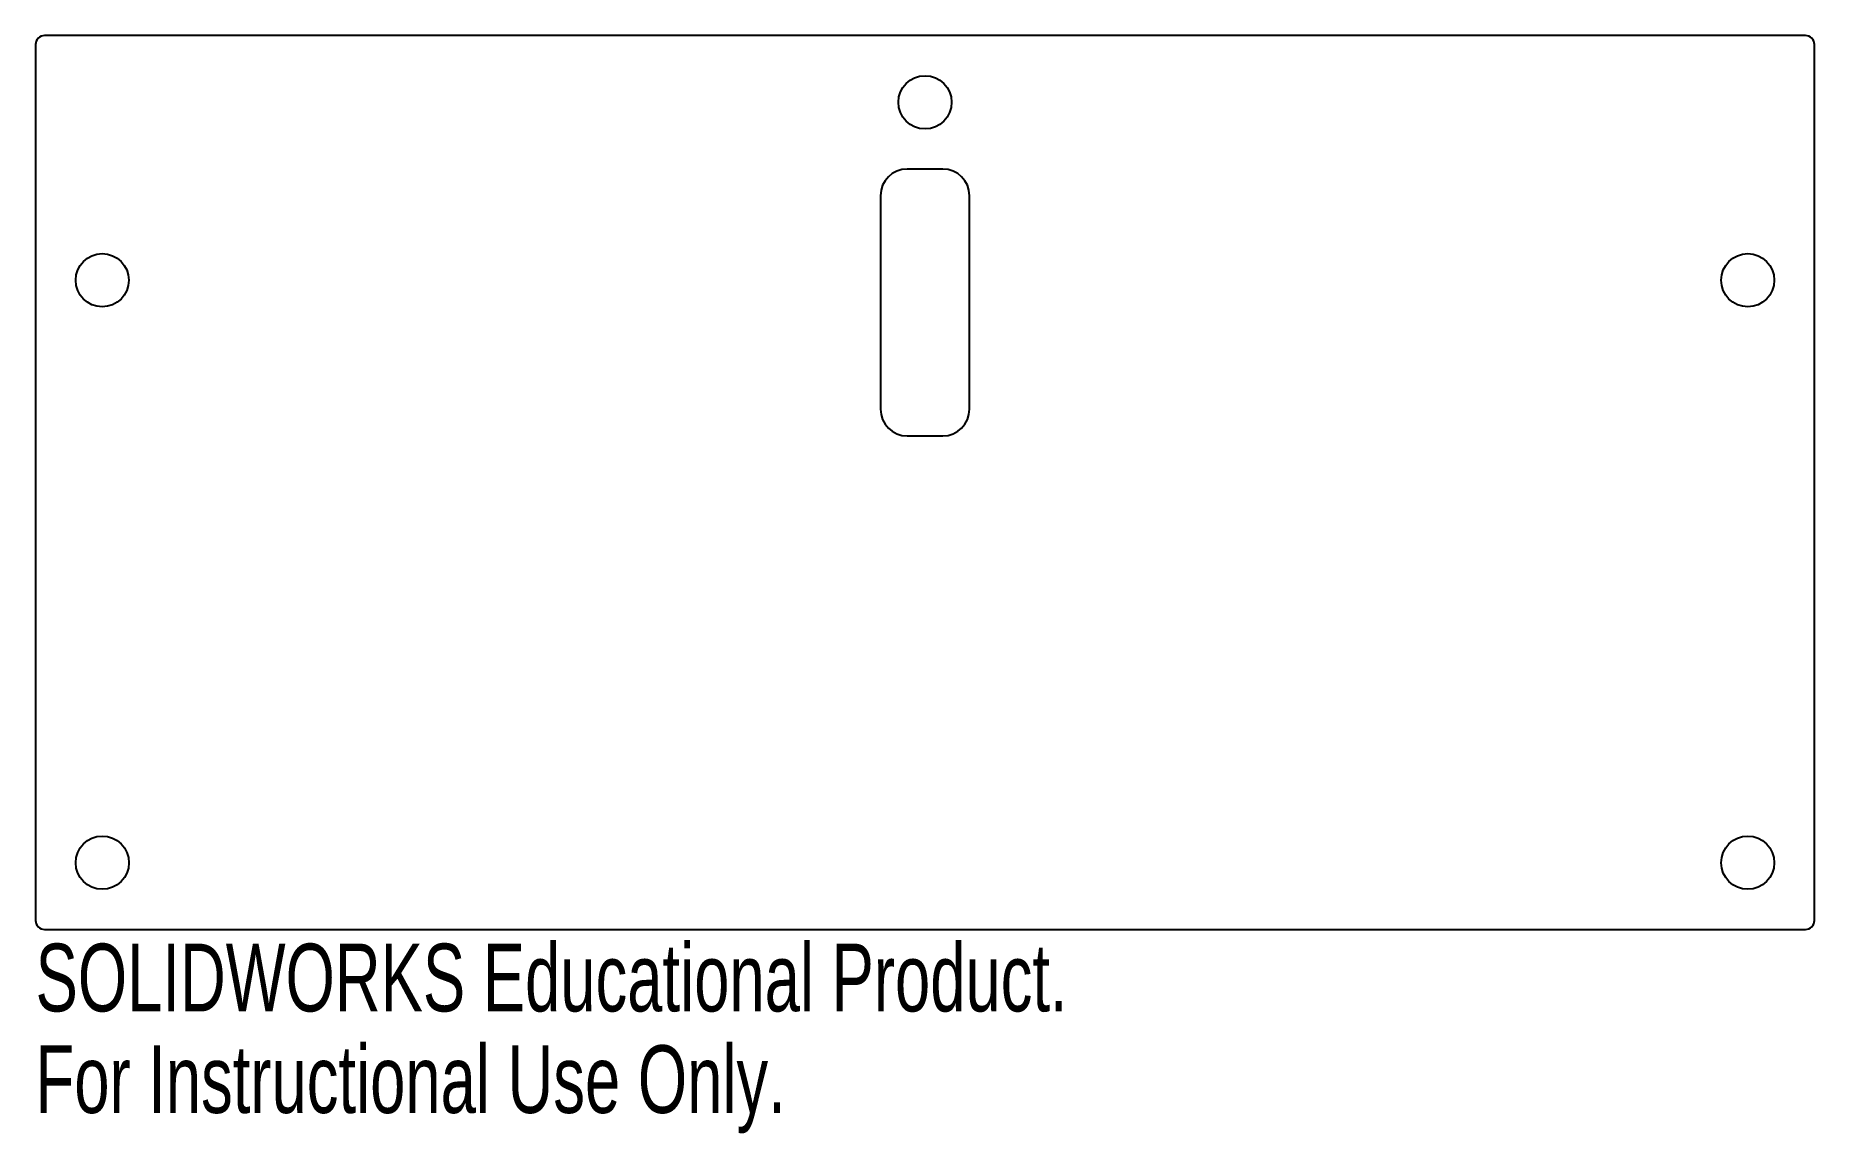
# Model space of a CAD drawing. Header units: inches. Extents: x -2.5 to 2.5, y -1.83 to 1.26.
import ezdxf

# ---------------------------------------------------------------- set-up
doc = ezdxf.new("R2010")
doc.units = ezdxf.units.IN
doc.header["$MEASUREMENT"] = 0
doc.styles.add('SLDTEXTSTYLE0', font='TXT', dxfattribs={"width": 0.7})

msp = doc.modelspace()

# ---------------------------------------------------------------- linework, layer by layer
at = {"color": 7, "linetype": 'Continuous', "lineweight": 25}
for p, q in [((2.475, 1.256), (-2.475, 1.256)), ((-2.5, 1.231), (-2.5, -1.231)), ((2.5, -1.231), (2.5, 1.231)), ((0.05, 0.881), (-0.05, 0.881)), ((-0.125, 0.806), (-0.125, 0.206)), ((0.125, 0.206), (0.125, 0.806)), ((-0.05, 0.131), (0.05, 0.131)), ((-2.475, -1.256), (2.475, -1.256))]:
    msp.add_line(p, q, dxfattribs=at)
for centre, radius in [((0, 1.0685), 0.0748), ((-2.3125, 0.5685), 0.0747), ((2.3125, 0.5685), 0.0747), ((-2.3125, -1.0685), 0.0748), ((2.3125, -1.0685), 0.0747)]:
    msp.add_circle(centre, radius, dxfattribs=at)
for centre, radius, start, end in [((-2.475, 1.231), 0.025, 90, 180), ((2.475, 1.231), 0.025, 0, 90), ((-0.05, 0.806), 0.075, 90, 180), ((0.05, 0.806), 0.075, 0, 90), ((-0.05, 0.206), 0.075, 180, 270), ((0.05, 0.206), 0.075, 270, 0), ((-2.475, -1.231), 0.025, 180, 270), ((2.475, -1.231), 0.025, 270, 0)]:
    msp.add_arc(centre, radius, start, end, dxfattribs=at)

# ---------------------------------------------------------------- texts
at = {"color": 7, "linetype": 'Continuous', "char_height": 0.1903, "attachment_point": 1, "style": 'SLDTEXTSTYLE0'}
for s, insert in [('SOLIDWORKS Educational Product.', (-2.5, -1.2961)), ('For Instructional Use Only.', (-2.5, -1.5816))]:
    msp.add_mtext(s, dxfattribs=dict(at, insert=insert))

doc.saveas('drawing.dxf')
